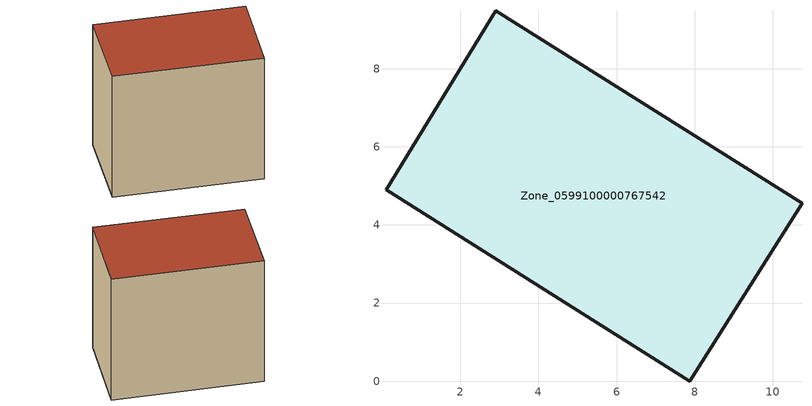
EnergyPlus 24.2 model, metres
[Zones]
Zone_0599100000767542
 floor ground (C_G): 7.87,0 0.11,4.91 2.91,9.48 10.75,4.55 z1.62
 wall outside (C_F): 7.87,0 10.75,4.55 2.91,9.48 0.11,4.91 7.87,0 z1.62:10.46
 roof outside (C_R): 0.11,4.91 7.87,0 10.75,4.55 2.91,9.48 z10.46
[BUILDING]
Pand.0599100000767542: North Axis=0; Terrain=City; Loads Convergence Tolerance Value=0.04; Temperature Convergence Tolerance Value=0.4; Solar Distribution=FullExterior; Maximum Number of Warmup Days=25; Minimum Number of Warmup Days=1
[Site:Location]
Rotterdam.The.Hague.AP_ZH_NLD Design_Conditions: Latitude=51.96; Longitude=4.45; Time Zone=1; Elevation=-4.5
[SITE:GROUNDTEMPERATURE:BUILDINGSURFACE]
18, 18, 18, 18, 18, 18, 18, 18, 18, 18, 18, 18
[MATERIAL] Thermal Absorptance=0.9; Solar Absorptance=0.7; Visible Absorptance=0.7
Name | Roughness | Thickness | Conductivity | Density | Specific Heat
G.TI.2006-2014 | MediumSmooth | 0.15 | 0.06 | 540 | 1210
F.TI.2006-2014 | Rough | 0.3 | 0.12 | 1920 | 840
R.TI.2006-2014 | MediumRough | 0.2 | 0.08 | 1500 | 1000
[CONSTRUCTION]
C_G: G.TI.2006-2014
C_F: F.TI.2006-2014
C_R: R.TI.2006-2014
[ZONE]
Zone_0599100000767542: Type=1; Multiplier=1; Ceiling Height=Autocalculate; Volume=Autocalculate; Floor Area=autocalculate; Part of Total Floor Area=Yes
[ZONEINFILTRATION:DESIGNFLOWRATE]
Infil_Zone_0599100000767542: Zone or ZoneList or Space or SpaceList=Zone_0599100000767542; Schedule=AlwaysOn; Design Flow Rate Calculation Method=Flow/Area; Flow Rate per Floor Area=0.0015; Constant Term Coefficient=1; Temperature Term Coefficient=0; Velocity Term Coefficient=0; Velocity Squared Term Coefficient=0
[HVACTEMPLATE:ZONE:IDEALLOADSAIRSYSTEM]
Zone_0599100000767542: Maximum Heating Supply Air Temperature=50; Minimum Cooling Supply Air Temperature=13; Maximum Heating Supply Air Humidity Ratio=0.0156; Minimum Cooling Supply Air Humidity Ratio=0.0077; Heating Limit=NoLimit; Cooling Limit=NoLimit; Dehumidification Control Type=ConstantSensibleHeatRatio; Cooling Sensible Heat Ratio=0.7; Dehumidification Setpoint=60; Humidification Control Type=None; Humidification Setpoint=30; Outdoor Air Method=None; Outdoor Air Flow Rate per Person=0.00944; Outdoor Air Flow Rate per Zone Floor Area=0; Outdoor Air Flow Rate per Zone=0; Demand Controlled Ventilation Type=None; Outdoor Air Economizer Type=NoEconomizer; Heat Recovery Type=None; Sensible Heat Recovery Effectiveness=0.7; Latent Heat Recovery Effectiveness=0.65
[ZONECONTROL:THERMOSTAT]
ThermostatControl_Zone_0599100000767542: Zone or ZoneList=Zone_0599100000767542; Control Type Schedule=DualSetpointControlType; Control 1=Thermostat_Zone_0599100000767542; Temperature Difference Between Cutout And Setpoint=0
[THERMOSTATSETPOINT:DUALSETPOINT]
Thermostat_Zone_0599100000767542: Heating Setpoint Temperature Schedule=HeatingSetpoint_Zone_0599100000767542; Cooling Setpoint Temperature Schedule=CoolingSetpoint_Zone_0599100000767542
[SCHEDULE:COMPACT]
HeatingSetpoint_Zone_0599100000767542: Through: 12/31, For: AllDays, Until: 24:00, 21
CoolingSetpoint_Zone_0599100000767542: Through: 12/31, For: AllDays, Until: 24:00, 24
DualSetpointControlType: Through: 12/31, For: AllDays, Until: 24:00, 4
AlwaysOn: Through: 12/31, For: AllDays, Until: 24:00, 1
